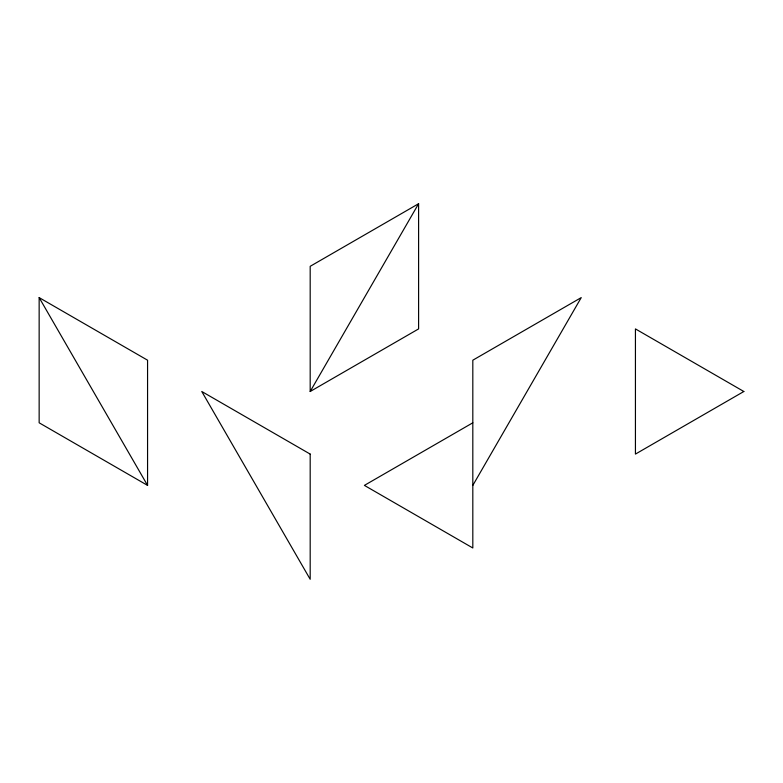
<?xml version="1.0" encoding="UTF-8"?>
<svg xmlns="http://www.w3.org/2000/svg" width="783" height="783" viewBox="0 0 783 783"><rect width="100%" height="100%" fill="white"/><g stroke="black" fill="none" stroke-linecap="round" stroke-linejoin="round"><path stroke-width="1.17" d="M310.185 391.5L418.602 203.717L418.602 328.909L310.185 391.5L310.185 266.318L418.602 203.717M472.815 485.391L581.231 297.609L472.815 360.2L472.815 547.983L364.398 485.391L472.815 422.8M39.15 297.609L147.566 360.2L147.566 485.391L39.15 422.8L39.15 297.609L147.566 485.391M743.85 391.5L635.434 454.091L635.434 328.909L743.85 391.5M310.185 454.091L201.769 391.5L310.185 579.283L310.185 454.091"/></g></svg>
